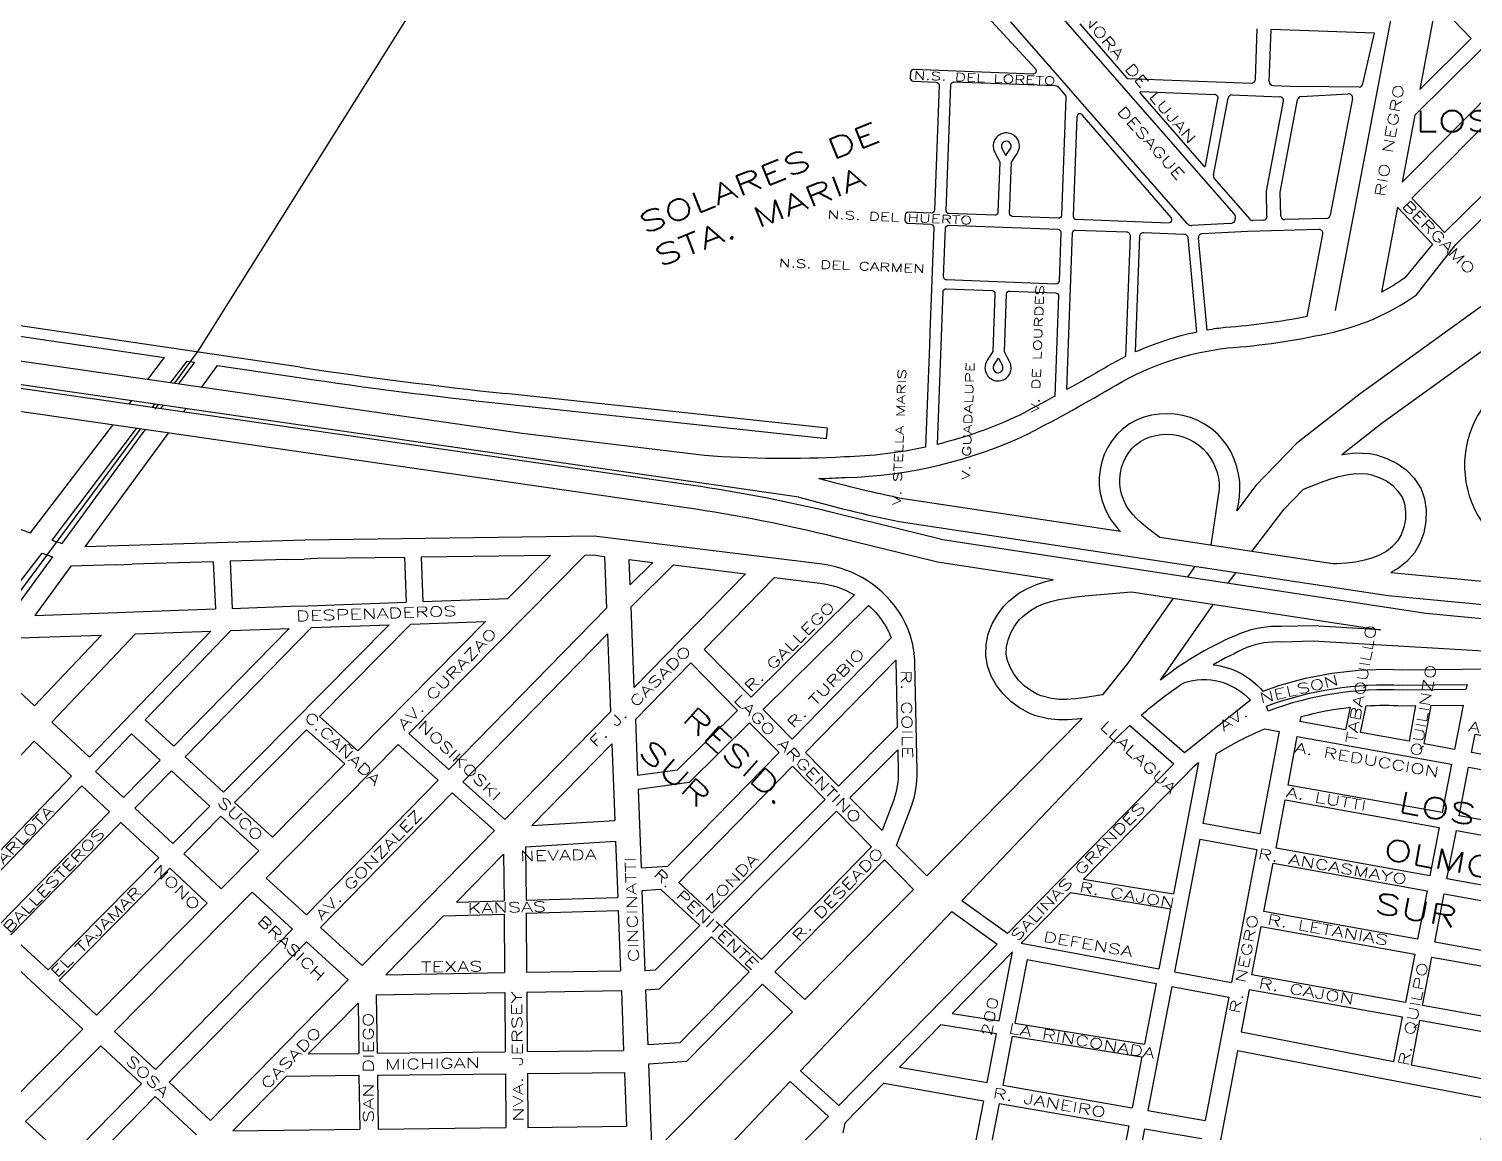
# Model space of a CAD drawing. Header units: millimetres. Extents: x 4374322 to 4409026, y 6503580 to 6534206.
# Drawn here: x 4382959 to 4384363, y 6518517 to 6519590 of the extents above; entities that cross this region are included whole.
import ezdxf

# ---------------------------------------------------------------- set-up
doc = ezdxf.new("R2010")
doc.units = ezdxf.units.MM
for name, color, linetype in [('FERROCARRIL', 252, 'VÍAS'), ('LINEA CALLE', 252, 'Continuous'), ('NOMBRE BARRIO', 8, 'Continuous'), ('NOMBRE CALLE', 252, 'Continuous')]:
    doc.layers.add(name, color=color, linetype=linetype)
doc.styles.add('ROMANS', font='romans')
doc.linetypes.add('VÍAS', pattern='A,3.81,[130,ltypeshp.shx,S=6.35,R=0,X=0,Y=0],3.81', length=7.62)

msp = doc.modelspace()

# ---------------------------------------------------------------- linework, layer by layer
at = {"layer": 'FERROCARRIL', "ltscale": 0.3, "transparency": 33554687}
for points in [[(4383100.1, 6519244.9), (4383123.4, 6519276.4), (4383376.1, 6519679.4), (4383455.9, 6519781.5), (4383638, 6520016), (4383834.2, 6520262.3), (4384198.9, 6520748.9)], [(4383081.4, 6519219.8), (4383084.8, 6519224.4)]]:
    msp.add_lwpolyline(points, dxfattribs=at)
msp.add_lwpolyline([(4381883.6, 6518571.1), (4382430.9, 6518591.8, 0.152053), (4382681.2, 6518689.3), (4382681.2, 6518689.3), (4382723, 6518736.6), (4383067.3, 6519200.5)], format="xyb", dxfattribs=at)
at = {"layer": 'LINEA CALLE', "transparency": 33554687}
for p, q in [((4384362.4, 6520017.6), (4384228.7, 6519315.9)), ((4384326.8, 6519615.5), (4384310.8, 6519530.6)), ((4384326.8, 6519615.5), (4384360.9, 6519580.2)), ((4384084.8, 6519400.4), (4383913.3, 6519596.6)), ((4384130.5, 6519409.7), (4383964.3, 6519599.8)), ((4383980.3, 6519594.4), (4384026.2, 6519541.7)), ((4384151.1, 6519540.6), (4384152.9, 6519589.6)), ((4384164.5, 6519538.4), (4384166.4, 6519589.1)), ((4384266.8, 6519585.4), (4384166.4, 6519589.1)), ((4384255.4, 6519536.1), (4384266.8, 6519585.4)), ((4384360.9, 6519580.2), (4384310.8, 6519530.6)), ((4384370.9, 6519569.8), (4384306.1, 6519505.7)), ((4384026.9, 6519541.4), (4384147.2, 6519537)), ((4384396.1, 6519543.7), (4384293.9, 6519440.6)), ((4384039, 6519527.1), (4384100.8, 6519456.1)), ((4384039.7, 6519528.7), (4384111.1, 6519526)), ((4384110.3, 6519447.4), (4384124.5, 6519522.3)), ((4384128.3, 6519525.4), (4384174.7, 6519523.7)), ((4384168.2, 6519534.5), (4384192.9, 6519533.6)), ((4384251.9, 6519533), (4384192.9, 6519533.6)), ((4384195.6, 6519523.9), (4384241.4, 6519526.6)), ((4384245.4, 6519522.1), (4384223.9, 6519408.4)), ((4384408.4, 6519531), (4384303.3, 6519425.1)), ((4384102.4, 6519456.6), (4384114.7, 6519521.5)), ((4384161.8, 6519431.8), (4384178.3, 6519519.2)), ((4384175.1, 6519431), (4384192.1, 6519520.8)), ((4384306.1, 6519505.7), (4384293.9, 6519440.6)), ((4384441.4, 6519496.8), (4384334.9, 6519391.6)), ((4383904.7, 6519473.5), (4383908.5, 6519466.4)), ((4383908.5, 6519466.4), (4383912.9, 6519473.2)), ((4384111.1, 6519444.2), (4384145.7, 6519404.6)), ((4384162.3, 6519407.4), (4384161.7, 6519431.4)), ((4384175.7, 6519407.9), (4384175.1, 6519431)), ((4384303.3, 6519425.1), (4384334.9, 6519391.6)), ((4384289.3, 6519416.3), (4384273.7, 6519333.6)), ((4384289.3, 6519416.3), (4384323.4, 6519380.2)), ((4384126.5, 6519400.4), (4384089.4, 6519398.4)), ((4384158.7, 6519403.6), (4384148.6, 6519403.3)), ((4384220.3, 6519405.3), (4384179.6, 6519404.2)), ((4384104.2, 6519296.8), (4384095.8, 6519386.3)), ((4384143.8, 6519392.8), (4384099.3, 6519390.4)), ((4384212.8, 6519394.6), (4384143.8, 6519392.8)), ((4384201.4, 6519309.9), (4384216.6, 6519390.2)), ((4384323.4, 6519380.2), (4384296.2, 6519347.5)), ((4382974.4, 6519297.4), (4382609.5, 6519351.5)), ((4383222.5, 6519260.6), (4382974.4, 6519297.4)), ((4383834.6, 6519294), (4383834.2, 6519282.3)), ((4383896.9, 6519262.7), (4383901.2, 6519269.5)), ((4383901.2, 6519269.5), (4383905.1, 6519262.4)), ((4383126.4, 6519241.1), (4383141.9, 6519262.4)), ((4383141.9, 6519262.4), (4383221, 6519250.6)), ((4383058.3, 6519228.3), (4383055.8, 6519224.9)), ((4383735.1, 6519201.5), (4383422.2, 6519235.1)), ((4383080.9, 6519225), (4383078.4, 6519221.7)), ((4383089.2, 6519223.8), (4383086.7, 6519220.5)), ((4383111.4, 6519220.6), (4383109, 6519217.2)), ((4383421.1, 6519225.1), (4383734, 6519191.5)), ((4383734, 6519191.5), (4383735.1, 6519201.5)), ((4383094, 6519196.7), (4383013.2, 6519086)), ((4383209.9, 6519073.7), (4383226.2, 6519074.2)), ((4383323.7, 6519075.7), (4383325.5, 6519032.2)), ((4383340.1, 6519076), (4383341.8, 6519032.8)), ((4383465.8, 6519077.7), (4383424.4, 6519035.7)), ((4382999.5, 6519067.2), (4382964.6, 6519019.4)), ((4383042.7, 6519068.6), (4383059, 6519069.1)), ((4383137.8, 6519071.5), (4383140.1, 6519025.7)), ((4383154.2, 6519072), (4383156.4, 6519026.2)), ((4383229.7, 6519028.8), (4383325.5, 6519032.2)), ((4383341.8, 6519032.8), (4383424.4, 6519035.7)), ((4382964.6, 6519019.4), (4383044.5, 6519022.3)), ((4383044.5, 6519022.3), (4383060.8, 6519022.8)), ((4383060.8, 6519022.8), (4383140.1, 6519025.7)), ((4383156.4, 6519026.2), (4383213.3, 6519028.3)), ((4383213.3, 6519028.3), (4383229.7, 6519028.8)), ((4383135.4, 6519004.1), (4383017.6, 6518881.5)), ((4383062.4, 6519001.5), (4383135.4, 6519004.1)), ((4383155, 6519004.8), (4383071.6, 6518917.9)), ((4383211.6, 6519006.8), (4383099.5, 6518892.2)), ((4383233.5, 6519007.6), (4383110.6, 6518882)), ((4383308.9, 6519010.3), (4383148, 6518847.5)), ((4383155, 6519004.8), (4383211.6, 6519006.8)), ((4383233.5, 6519007.6), (4383308.9, 6519010.3)), ((4383330.1, 6519011), (4383241.2, 6518921.1)), ((4383402.5, 6519013.6), (4383278.4, 6518887.9)), ((4383330.1, 6519011), (4383402.5, 6519013.6)), ((4382948.5, 6518997.5), (4383029.4, 6519000.3)), ((4383029.4, 6519000.3), (4382964.2, 6518931.4)), ((4383062.4, 6519001.5), (4382981.1, 6518915.6)), ((4383380.5, 6518857.6), (4383521.2, 6519001.5)), ((4383521.2, 6519001.5), (4383524.2, 6518925.7)), ((4382926.2, 6518966.9), (4382964.2, 6518931.4)), ((4383241.2, 6518921.1), (4383278.4, 6518887.9)), ((4383421.5, 6518820.9), (4383524.2, 6518925.7)), ((4382981.1, 6518915.6), (4383017.6, 6518881.5)), ((4383058.5, 6518904.2), (4383023.5, 6518867.8)), ((4383058.5, 6518904.2), (4383086.2, 6518878.7)), ((4383071.6, 6518917.9), (4383099.5, 6518892.2)), ((4383228.6, 6518908.3), (4383158.7, 6518837.6)), ((4383228.6, 6518908.3), (4383265.7, 6518875.1)), ((4383328.1, 6518904.5), (4383367, 6518869.7)), ((4382963.7, 6518897.1), (4383000, 6518863.1)), ((4383317.7, 6518894), (4383189.4, 6518764.1)), ((4383317.7, 6518894), (4383356.7, 6518859.1)), ((4383447.7, 6518815.2), (4383525.4, 6518894.6)), ((4383525.4, 6518894.6), (4383528.2, 6518820.1)), ((4383086.2, 6518878.7), (4383050.7, 6518842.4)), ((4383110.6, 6518882), (4383148, 6518847.5)), ((4384095.8, 6518876.3), (4384071.3, 6518748.7)), ((4383023.5, 6518867.8), (4383050.7, 6518842.4)), ((4383097.3, 6518868.4), (4383061.7, 6518832)), ((4383097.3, 6518868.4), (4383134.7, 6518834)), ((4383265.7, 6518875.1), (4383195.4, 6518803.9)), ((4384092.9, 6518874), (4383984.1, 6518762.9)), ((4383010, 6518853.8), (4383037.1, 6518828.5)), ((4383228.7, 6518728.3), (4383356.7, 6518859.1)), ((4383380.5, 6518857.6), (4383421.5, 6518820.9)), ((4383134.7, 6518834), (4383098.6, 6518797.5)), ((4383158.7, 6518837.6), (4383195.4, 6518803.9)), ((4383242.1, 6518716), (4383370.2, 6518847)), ((4383370.2, 6518847), (4383411.2, 6518810.3)), ((4383061.7, 6518832), (4383098.6, 6518797.5)), ((4383145.4, 6518824.2), (4383109.2, 6518787.6)), ((4383145.4, 6518824.2), (4383182.1, 6518790.4)), ((4383447.7, 6518815.2), (4383528.2, 6518820.1)), ((4383048.1, 6518818.1), (4382940.9, 6518708.6)), ((4383048.1, 6518818.1), (4383085, 6518783.7)), ((4383282.7, 6518679), (4383411.2, 6518810.3)), ((4383441.5, 6518794.4), (4383529, 6518799.8)), ((4383441.5, 6518794.4), (4383442, 6518742.6)), ((4383529, 6518799.8), (4383531.1, 6518745.3)), ((4384097.2, 6518801.9), (4384072.5, 6518672.8)), ((4384097.2, 6518801.9), (4384152.3, 6518791.7)), ((4383085, 6518783.7), (4382977.3, 6518674.8)), ((4383109.2, 6518787.6), (4383145.6, 6518753.5)), ((4383182.1, 6518790.4), (4383145.6, 6518753.5)), ((4383374.5, 6518740.5), (4383420.2, 6518787.2)), ((4383420.2, 6518787.2), (4383420.6, 6518741.9)), ((4384152.3, 6518791.7), (4384127.8, 6518662.5)), ((4383095.6, 6518773.7), (4382988, 6518664.9)), ((4383095.6, 6518773.7), (4383132, 6518739.7)), ((4383189.4, 6518764.1), (4383228.7, 6518728.3)), ((4383175.7, 6518750.2), (4383041.9, 6518614.8)), ((4383175.7, 6518750.2), (4383215.1, 6518714.3)), ((4383971.3, 6518749.9), (4383923.2, 6518700.8)), ((4383971.3, 6518749.9), (4384068.5, 6518734.1)), ((4383984.1, 6518762.9), (4384071.3, 6518748.7)), ((4383132, 6518739.7), (4383024.5, 6518630.9)), ((4383374.5, 6518740.5), (4383420.6, 6518741.9)), ((4383442, 6518742.6), (4383531.1, 6518745.3)), ((4383305.7, 6518670.1), (4383361.6, 6518727.3)), ((4383361.6, 6518727.3), (4383420.7, 6518729.1)), ((4383420.7, 6518729.1), (4383421.1, 6518672.1)), ((4383442.1, 6518729.8), (4383531.6, 6518732.6)), ((4383442.1, 6518729.8), (4383442.5, 6518672.5)), ((4383531.6, 6518732.6), (4383533.9, 6518674)), ((4384068.5, 6518734.1), (4384057.3, 6518675.7)), ((4382977.3, 6518674.8), (4382940.9, 6518708.6)), ((4383081.7, 6518577.8), (4383215.1, 6518714.3)), ((4383242.1, 6518716), (4383282.7, 6518679)), ((4383095, 6518565.5), (4383228.5, 6518702.1)), ((4383228.5, 6518702.1), (4383269.1, 6518665.1)), ((4383923.2, 6518700.8), (4384057.3, 6518675.7)), ((4383929.3, 6518684.9), (4383917.2, 6518622.9)), ((4383929.3, 6518684.9), (4384054.5, 6518661.5)), ((4383305.7, 6518670.1), (4383421.1, 6518672.1)), ((4383442.5, 6518672.5), (4383533.9, 6518674)), ((4384072.5, 6518672.8), (4384127.8, 6518662.5)), ((4383024.5, 6518630.9), (4382988, 6518664.9)), ((4383135.1, 6518528.2), (4383269.1, 6518665.1)), ((4383296.4, 6518650.5), (4383421.3, 6518652.7)), ((4383421.3, 6518652.7), (4383421.7, 6518595.1)), ((4383442.7, 6518653), (4383534.7, 6518654.6)), ((4383442.7, 6518653), (4383443.1, 6518595.3)), ((4383534.7, 6518654.6), (4383536.9, 6518596.3)), ((4384054.5, 6518661.5), (4384043.2, 6518602.7)), ((4384069.7, 6518658.6), (4384046.6, 6518538.1)), ((4384069.7, 6518658.6), (4384125.1, 6518648.2)), ((4383230.3, 6518593.1), (4383278.7, 6518642.5)), ((4383278.7, 6518642.5), (4383279.4, 6518593.6)), ((4383296.4, 6518650.5), (4383297.2, 6518593.8)), ((4384125.1, 6518648.2), (4384102.3, 6518528.4)), ((4383011.1, 6518617.3), (4382937.9, 6518543.3)), ((4383081.7, 6518577.8), (4383041.9, 6518614.8)), ((4383914.7, 6518610.3), (4383905.4, 6518562.6)), ((4383914.7, 6518610.3), (4384040.8, 6518590.2)), ((4383917.2, 6518622.9), (4384043.2, 6518602.7)), ((4383028.5, 6518601.1), (4382955.5, 6518527.3)), ((4383068.3, 6518564.1), (4383028.5, 6518601.1)), ((4383443.1, 6518595.3), (4383536.9, 6518596.3)), ((4383230.3, 6518593.1), (4383279.4, 6518593.6)), ((4383297.2, 6518593.8), (4383421.7, 6518595.1)), ((4384040.8, 6518590.2), (4384031.3, 6518540.7)), ((4383157.1, 6518518.3), (4383209.2, 6518571.5)), ((4383209.2, 6518571.5), (4383279.6, 6518572.3)), ((4383279.6, 6518572.3), (4383280.4, 6518519.8)), ((4383297.5, 6518572.4), (4383421.9, 6518573.7)), ((4383297.5, 6518572.4), (4383298.2, 6518520)), ((4383421.9, 6518573.7), (4383422.3, 6518521.4)), ((4383443.3, 6518574), (4383537.7, 6518574.9)), ((4383443.3, 6518574), (4383443.7, 6518521.7)), ((4383537.7, 6518574.9), (4383539.8, 6518522.8)), ((4382996.2, 6518490.4), (4383068.3, 6518564.1)), ((4383135.1, 6518528.2), (4383095, 6518565.5)), ((4383698.7, 6518566.2), (4383564.1, 6518424.6)), ((4383698.7, 6518566.2), (4383736.1, 6518532.4)), ((4383789.7, 6518564.5), (4383751.8, 6518525.7)), ((4383789.7, 6518564.5), (4383886.8, 6518547.6)), ((4383905.4, 6518562.6), (4384031.3, 6518540.7)), ((4383009.6, 6518478.2), (4383081.6, 6518551.8)), ((4383121.7, 6518514.5), (4383081.6, 6518551.8)), ((4383886.8, 6518547.6), (4383876.5, 6518494.4)), ((4383902, 6518544.9), (4383891.6, 6518491.8)), ((4383902, 6518544.9), (4384028, 6518523.1)), ((4382955.5, 6518527.3), (4382996.2, 6518490.4)), ((4383736.1, 6518532.4), (4383566.2, 6518359)), ((4383751.8, 6518525.7), (4383750, 6518516.4)), ((4384046.6, 6518538.1), (4384102.3, 6518528.4)), ((4383157.1, 6518518.3), (4383280.4, 6518519.8)), ((4383298.2, 6518520), (4383422.3, 6518521.4)), ((4383443.7, 6518521.7), (4383539.8, 6518522.8)), ((4384028, 6518523.1), (4384017.7, 6518469.9)), ((4384043.2, 6518520.4), (4384019.1, 6518394.7)), ((4384043.2, 6518520.4), (4384098.9, 6518510.7))]:
    msp.add_line(p, q, dxfattribs=at)
for points in [[(4383883, 6519609.8), (4383937.2, 6519550.7, -0.666011), (4383934.9, 6519545.7), (4383818.8, 6519550, 0.414122), (4383815.7, 6519547.1), (4383815.5, 6519541.8, 0.414305), (4383818.4, 6519538.7), (4383840.6, 6519537.8, -0.414214), (4383843.5, 6519534.7), (4383839, 6519413.5, -0.414214), (4383835.9, 6519410.6), (4383813.6, 6519411.4, 0.414122), (4383810.5, 6519408.6), (4383810.4, 6519403.8, 0.414305), (4383813.2, 6519400.6), (4383835.5, 6519399.8, -0.414214), (4383838.4, 6519396.7), (4383834.6, 6519294)], [(4383830.5, 6519183, -0.04697), (4383751.5, 6519173.5, -0.033483), (4383615.4, 6519174.9), (4383438.2, 6519196.1), (4382956.7, 6519265.7), (4382903.5, 6519273.4), (4382531.3, 6519327.1), (4382427.7, 6519344.3, -0.081213), (4382370.2, 6519365.2, -0.07742), (4382328.3, 6519398.1, -0.017085), (4382304.1, 6519425.8, -0.000713), (4382276.1, 6519460.3, 0.000597), (4382217.9, 6519532.1, -0.011118), (4382209.4, 6519543.1, -0.102826), (4382200.3, 6519562.9, -0.341401), (4382208.5, 6519579.4, -0.352104), (4382241.6, 6519571.7), (4382358.3, 6519422.4, 0.192283), (4382459.2, 6519363.6), (4382969.5, 6519288), (4383090.1, 6519270), (4383073.9, 6519248.7)], [(4383919.7, 6519468.9, 0.303421), (4383919.3, 6519483.1, 0.234436), (4383909.4, 6519488.5, 0.155998), (4383901.9, 6519486.4, 0.07567), (4383899, 6519483.8, 0.303421), (4383897.6, 6519469.7), (4383899.5, 6519466.1), (4383902.3, 6519461.1, -0.132945), (4383902.6, 6519459.6), (4383900.8, 6519411.3, -0.414214), (4383897.7, 6519408.4), (4383853.2, 6519410, -0.414214), (4383850.4, 6519413.1), (4383854.9, 6519535.3, -0.414214), (4383858, 6519538.1), (4383956.7, 6519534.5, -0.207208), (4383958.9, 6519533.5), (4383966.1, 6519525.2, -0.190643), (4383966.8, 6519523.1), (4383962.6, 6519408.4, -0.414214), (4383959.5, 6519405.5), (4383915, 6519407.2, -0.414214), (4383912.1, 6519410.3), (4383914, 6519460), (4383917.5, 6519465.5), (4383919.7, 6519468.9)], [(4384386.9, 6519331.3), (4384253, 6519234.8), (4384191.4, 6519186.8), (4384151.5, 6519145.6), (4384133, 6519121.2), (4384134.5, 6519127.6), (4384135.6, 6519134.7), (4384136, 6519142), (4384135.8, 6519149.7), (4384134.8, 6519156.8), (4384133, 6519164), (4384130.5, 6519171.2), (4384127.4, 6519178), (4384123.5, 6519184.5), (4384118.9, 6519190.6), (4384114.5, 6519195.5), (4384108, 6519201.1), (4384101.7, 6519205.4), (4384095, 6519208.9), (4384087.9, 6519211.8), (4384080.6, 6519213.8), (4384073, 6519215.1), (4384065.4, 6519215.5), (4384057.7, 6519215.1), (4384050.1, 6519214), (4384042.7, 6519212), (4384035.5, 6519209.2), (4384028.6, 6519205.5), (4384021.6, 6519200.3), (4384016.6, 6519195.5), (4384011.7, 6519189.6), (4384007.6, 6519183), (4384004.2, 6519176), (4384001.7, 6519168.7), (4384000, 6519161.1), (4383999.2, 6519153.1), (4383999.3, 6519145.7), (4384000.3, 6519138.1), (4384002.1, 6519130.7), (4384004.6, 6519123.6), (4384007.8, 6519116.9), (4384010.5, 6519112.4), (4384016.3, 6519104.8), (4384019.9, 6519100.9), (4383808.6, 6519132.8, -0.018174), (4383726.7, 6519152.4, 0.006173), (4383752.3, 6519153.5, 0.104021), (4383930.3, 6519196, 0.012986), (4384015.7, 6519243.3, -0.105094), (4384123.9, 6519279.4, 0.036051), (4384221.2, 6519293.6, 0.104084), (4384307.8, 6519331.2), (4384345.8, 6519380.1), (4384452.4, 6519485.4)], [(4384516.3, 6519419.2), (4384536.5, 6519398.3), (4384384, 6519235.5, 0.618277), (4384437.3, 6519068.5), (4384472.2, 6519063.1, 0.018929), (4384585, 6519049.9), (4385515.5, 6518976.7, 0.178082), (4385678.1, 6519019.8), (4385807.4, 6519110.6), (4385867.5, 6519159, 0.148222), (4385883.8, 6519194.5), (4385889.3, 6519234.4), (4385905.4, 6519234.1)], [(4384085.3, 6519386.8), (4384093.9, 6519294.8, 0.053157), (4384034.6, 6519275.5), (4384038.7, 6519388, -0.414214), (4384042.6, 6519391.7), (4384081.6, 6519390.2, -0.376378), (4384085.3, 6519386.8)], [(4383844.8, 6519093.6), (4383747.4, 6519117.6, 0.024653), (4383602.3, 6519146), (4382952.8, 6519239.8), (4382886.5, 6519249.4), (4382142.3, 6519356.9)], [(4384296.2, 6519347.5, -0.031719), (4384273.7, 6519333.6, -0.031719)], [(4384201.4, 6519309.9, -0.030221), (4384122.1, 6519299.3, 0.015348), (4384104.2, 6519296.8)], [(4383982.8, 6518919.1), (4383977.7, 6518918.5), (4383968.5, 6518917.8), (4383959.2, 6518917.8), (4383949.5, 6518918.8), (4383936.4, 6518922.2), (4383930.5, 6518924.6), (4383921.7, 6518929.6), (4383913.4, 6518935.8), (4383905.9, 6518943.1), (4383899.5, 6518951.4), (4383894.3, 6518960.5), (4383890.7, 6518970.3), (4383888.9, 6518980.3), (4383889.2, 6518991.2), (4383891.4, 6519001.4), (4383895.1, 6519011.1), (4383900.2, 6519020), (4383906.3, 6519028), (4383911.8, 6519033.7), (4383921.1, 6519041), (4383929.4, 6519045.7), (4383938.1, 6519049.4), (4383946.9, 6519052.3), (4383954.5, 6519054.1), (4383841.9, 6519071.3, -0.00981), (4383839.4, 6519071.7), (4383743, 6519095.5, 0.024653), (4383597.9, 6519123.9), (4382877.7, 6519227.9)], [(4383707.3, 6519134.5, 0.021231), (4383804.8, 6519110.7), (4384280, 6519038.8), (4385661.4, 6518907.9), (4385838.5, 6518887.5)], [(4383982.8, 6518919.1), (4383831.5, 6518766.1), (4383802.3, 6518795.8), (4383816.7, 6518833.9, 0.090574), (4383822.2, 6518868), (4383820, 6518973.1, 0.134113), (4383806.6, 6519019.5, 0.22881), (4383729.9, 6519069.1), (4383508.1, 6519096.6)], [(4382981.6, 6519076.5), (4382729.9, 6518731.7), (4382609.1, 6518613.1), (4382584.3, 6518639.7, 0.054746), (4382669.3, 6518689.9), (4382971.5, 6519080)], [(4384071, 6519036.3), (4384026.7, 6518972.7), (4384002.4, 6518942.1), (4383984.1, 6518939.4), (4383975.8, 6518938.4), (4383967.8, 6518937.8), (4383960.2, 6518937.8), (4383953, 6518938.5), (4383942.8, 6518941.2), (4383939.3, 6518942.6), (4383932.6, 6518946.4), (4383926.4, 6518951), (4383920.9, 6518956.5), (4383916.1, 6518962.5), (4383912.5, 6518969), (4383910, 6518975.5), (4383908.9, 6518981.8), (4383909.1, 6518988.8), (4383910.6, 6518995.6), (4383913.3, 6519002.5), (4383916.9, 6519009), (4383921.5, 6519015), (4383925.2, 6519018.8), (4383932.3, 6519024.3), (4383938.4, 6519027.8), (4383945.1, 6519030.7), (4383952.3, 6519033), (4383960, 6519034.8), (4383968.2, 6519036.3), (4383976.7, 6519037.4), (4383985.4, 6519038.3), (4384030.6, 6519042.4), (4384272.6, 6519005.5), (4384207.6, 6519009.3), (4384176.6, 6519008.5, 0.108599), (4384137.2, 6519002, 0.07436), (4384058.8, 6518956.4), (4384110.2, 6519030.3)], [(4384626.7, 6518969.6), (4384207.3, 6518994.3), (4384176.4, 6518993.5, 0.110479), (4384142.7, 6518988.1, 0.021683), (4384110, 6518971.5, -0.184856), (4384158.4, 6518945.9, -0.101026), (4384294.5, 6518966.6), (4384381.1, 6518967.6, -0.033984)], [(4384194.5, 6518916.1), (4384195.4, 6518921, -0.039326), (4384243.1, 6518930.1), (4384238.6, 6518908.2), (4384193.9, 6518916.2)], [(4384028.9, 6518912.5), (4384071.7, 6518875.1), (4383910.1, 6518710.1), (4383865.7, 6518741.9), (4384006.5, 6518889.9), (4384007.3, 6518890.9, -0.018026), (4384028.9, 6518912.5, -0.018026)]]:
    msp.add_lwpolyline(points, format="xyb", dxfattribs=at)
for points in [[(4384084.8, 6519400.4), (4383913.3, 6519596.6)], [(4384516.3, 6519419.2), (4384410.1, 6519304.1), (4384274.4, 6519206.3), (4384235, 6519175.6), (4384238.1, 6519176.3), (4384248.2, 6519177.4), (4384262.4, 6519176.8), (4384268.9, 6519175.5), (4384279, 6519172.1), (4384288.8, 6519167.2), (4384297.7, 6519160.8), (4384305.5, 6519152.8), (4384312.1, 6519142.4), (4384315.5, 6519132.8), (4384317.2, 6519121.7), (4384316.9, 6519110.6), (4384314.8, 6519099.7), (4384310.9, 6519089.3), (4384305.8, 6519080.4), (4384298.4, 6519071.9), (4384290.3, 6519065.4), (4384282.8, 6519061.1), (4385513.2, 6518944.5)], [(4383707.3, 6519134.5), (4382944.7, 6519244.7), (4382894.7, 6519251.9), (4382142.8, 6519360.5)], [(4383834.2, 6519282.3), (4383830.5, 6519183)], [(4383096.4, 6519245.5), (4383112.4, 6519266.7), (4383119.7, 6519265.6), (4383104.2, 6519244.4)], [(4382692.8, 6519192.1), (4382960.4, 6519099.7), (4383040.2, 6519204.4)], [(4383062.9, 6519201.2), (4382981, 6519092.6), (4382990.9, 6519089.2), (4383071.7, 6519199.9)], [(4384147.7, 6519081.5), (4384178.6, 6519122.4), (4384197.8, 6519142.2), (4384217, 6519149.5), (4384225.3, 6519152.4), (4384233.5, 6519154.8), (4384241.3, 6519156.5), (4384248.8, 6519157.4), (4384260, 6519156.9), (4384263.8, 6519156.1), (4384271.3, 6519153.6), (4384278.4, 6519150.1), (4384284.6, 6519145.6), (4384289.7, 6519140.3), (4384294, 6519133.6), (4384296, 6519127.9), (4384297.1, 6519120.5), (4384296.9, 6519112.8), (4384295.5, 6519105.1), (4384292.8, 6519097.9), (4384289.4, 6519092.1), (4384284.5, 6519086.4), (4384279, 6519082), (4384272.5, 6519078.3), (4384265.2, 6519075.3), (4384257.1, 6519073), (4384248.5, 6519071.3), (4384239.5, 6519070.3), (4384230.3, 6519069.7), (4384226.5, 6519069.6), (4384058.2, 6519095.1), (4384049.1, 6519102), (4384044.2, 6519105.8), (4384039.6, 6519109.7), (4384035.4, 6519113.7), (4384031.6, 6519117.7), (4384027.1, 6519123.6), (4384025.5, 6519126.4), (4384023.1, 6519131.3), (4384021.2, 6519136.4), (4384020, 6519141.7), (4384019.3, 6519147.1), (4384019.2, 6519152.2), (4384019.8, 6519157.9), (4384021, 6519163.2), (4384022.8, 6519168.4), (4384025.1, 6519173.3), (4384028, 6519177.8), (4384031.3, 6519181.9), (4384034.4, 6519184.9), (4384039.3, 6519188.5), (4384043.9, 6519191), (4384048.9, 6519192.9), (4384054.3, 6519194.4), (4384059.7, 6519195.2), (4384065.3, 6519195.5), (4384070.7, 6519195.2), (4384076.2, 6519194.3), (4384081.5, 6519192.8), (4384086.5, 6519190.8), (4384091.3, 6519188.2), (4384095.8, 6519185.2), (4384100.5, 6519181.1), (4384103.5, 6519177.8), (4384106.8, 6519173.4), (4384109.7, 6519168.6), (4384112, 6519163.6), (4384113.8, 6519158.4), (4384115.1, 6519153), (4384115.8, 6519148), (4384116, 6519142.3), (4384107.6, 6519087.6)], [(4383227.1, 6519092.6), (4383013.2, 6519086)], [(4383508.1, 6519096.6), (4383227.1, 6519092.6)], [(4383844.8, 6519093.6), (4384316.6, 6519021.6), (4385659.9, 6518894.3), (4385835.9, 6518874)], [(4382971.5, 6519080), (4382981.6, 6519076.5)], [(4383209.9, 6519073.7), (4383154.2, 6519072)], [(4383323.7, 6519075.7), (4383238.7, 6519074.6), (4383226.2, 6519074.2)], [(4383328.1, 6518904.5), (4383499.6, 6519078.1), (4383507.1, 6519078.2), (4383518.3, 6519076.8), (4383520.3, 6519026.5), (4383367, 6518869.7)], [(4383465.8, 6519077.7), (4383340.1, 6519076)], [(4383543.3, 6519049.2), (4383542.3, 6519073.8), (4383565.3, 6519071), (4383543.3, 6519049.2)], [(4383042.7, 6519068.6), (4382999.5, 6519067.2)], [(4383137.8, 6519071.5), (4383059, 6519069.1)], [(4384085.3, 6519056.9), (4384092.4, 6519067.1)], [(4384124.5, 6519050.9), (4384124.7, 6519051.1), (4384132.3, 6519061.1)], [(4384352.9, 6518932.3), (4384344.5, 6518889.2), (4384315.1, 6518894.4), (4384321.9, 6518931.9), (4384352.9, 6518932.3)], [(4383000, 6518863.1), (4382893.7, 6518752.4), (4382858, 6518785.5), (4382963.7, 6518897.1)], [(4384191.7, 6518901.7), (4384341.7, 6518874.7), (4384332.6, 6518827.7), (4384182.8, 6518854.5), (4384191.7, 6518901.7)], [(4384361.2, 6518886.2), (4384364.6, 6518903.8), (4384484.6, 6518882.3), (4384481.2, 6518864.6), (4384361.2, 6518886.2)], [(4384092.2, 6518873.4), (4384095.8, 6518876.3)], [(4383732.9, 6518840.3), (4383622.7, 6518729.8), (4383590.4, 6518759.9), (4383700.9, 6518872.9)], [(4383732.9, 6518840.3), (4383700.9, 6518872.9)], [(4383037.1, 6518828.5), (4382929.8, 6518718.9), (4382903.8, 6518743.1), (4383010, 6518853.8)], [(4383011.1, 6518617.3), (4382808.4, 6518805.5), (4382745, 6518718.7), (4382744.9, 6518718.6), (4382937.9, 6518543.3)], [(4383818.6, 6518753), (4383790.4, 6518781.8), (4383683.8, 6518673), (4383712.9, 6518646), (4383818.6, 6518753)], [(4384334.5, 6518748.7), (4384455.1, 6518727.1), (4384446.1, 6518680), (4384325.4, 6518701.7), (4384334.5, 6518748.7)], [(4383915, 6518692.4), (4383856.4, 6518632.5), (4383902, 6518625.3), (4383915, 6518692.4)], [(4383845.4, 6518621.3), (4383805, 6518580.1), (4383890.3, 6518565.2), (4383899.5, 6518612.7), (4383845.4, 6518621.3)]]:
    msp.add_lwpolyline(points, dxfattribs=at)
for points in [[(4383982.8, 6519506, 0.681016), (4383977.5, 6519504.2), (4383973.9, 6519407.6, 0.414214), (4383976.8, 6519404.5), (4384066.8, 6519401.2, 0.655492), (4384069.1, 6519406.1)], [(4383850.9, 6519345.5, -0.414214), (4383848, 6519348.6), (4383849.7, 6519395.8, -0.414214), (4383852.8, 6519398.7), (4383959.1, 6519394.8, -0.414214), (4383962, 6519391.6), (4383960.2, 6519344.4, -0.414214), (4383957.1, 6519341.6)], [(4383973.3, 6519391.2, -0.414214), (4383976.4, 6519394.1), (4384025.6, 6519392.3, -0.414214), (4384029.3, 6519388.4), (4384024.9, 6519271, 0.018709), (4384005.5, 6519260.5, -0.005866), (4383967.7, 6519238.9)], [(4383900.4, 6519247.4, 0.234436), (4383910.8, 6519252.1, 0.303421), (4383912.1, 6519266.2), (4383910.2, 6519269.7), (4383907.1, 6519275.5), (4383909.2, 6519331.8, -0.414214), (4383912.3, 6519334.7), (4383956.8, 6519333.1, -0.414214), (4383959.7, 6519330), (4383956.1, 6519232.5, -0.00529), (4383921.4, 6519213.9, -0.04978), (4383841.9, 6519185.7), (4383847.4, 6519334.1, -0.414214), (4383850.5, 6519337), (4383895, 6519335.4, -0.414214), (4383897.9, 6519332.2), (4383895.8, 6519275.9), (4383892.3, 6519270.4), (4383890.1, 6519267, 0.303421), (4383890.5, 6519252.8, 0.07567), (4383893.1, 6519250, 0.155998)], [(4383660.7, 6518940), (4383615.1, 6518986.4), (4383683.6, 6519056.3), (4383727.6, 6519050.8, -0.103749), (4383761.3, 6519039.3)], [(4383775, 6519029.2, -0.072394), (4383791, 6519010, -0.047301), (4383797, 6518997.5), (4383700.8, 6518899.1), (4383672.5, 6518928)], [(4384146.3, 6518937), (4384082.2, 6518885.8), (4384040.1, 6518922.5, -0.030626), (4384081.4, 6518954, -0.295513)], [(4384161.7, 6518931.1, -0.102947), (4384294.2, 6518951.6), (4384356.8, 6518952.3), (4384355.8, 6518947.3), (4384294.1, 6518946.6, 0.103071), (4384163.5, 6518926.4)], [(4384306.6, 6518931.7), (4384300.4, 6518897.1), (4384253.4, 6518905.5), (4384258.7, 6518931.5, -0.028426), (4384293.8, 6518931.6)], [(4384100.2, 6518817.1), (4384113.2, 6518885, -0.042814), (4384160.2, 6518909), (4384174.2, 6518906.7), (4384155.3, 6518807)], [(4383756.9, 6518842.1), (4383803.4, 6518888.7), (4383803.8, 6518867.6, -0.090058), (4383799.4, 6518840.2), (4383788.2, 6518810.2)]]:
    msp.add_lwpolyline(points, format="xyb", close=True, dxfattribs=at)
for points in [[(4383544.1, 6519027.6), (4383585.4, 6519068.5), (4383655.4, 6519059.8), (4383547.2, 6518949.2)], [(4383713.7, 6518886), (4383801.6, 6518976), (4383802.9, 6518910.7), (4383745.8, 6518853.3)], [(4383550.5, 6518864), (4383589.1, 6518869.3), (4383647.6, 6518927.1), (4383602.3, 6518973.2), (4383548.4, 6518918.1)], [(4383580, 6518775.6), (4383688, 6518886), (4383659.4, 6518915.1), (4383600.6, 6518857), (4383551, 6518850.2), (4383553.9, 6518774)], [(4384358.4, 6518871.8), (4384478.5, 6518850.2), (4384469.5, 6518803.1), (4384349.2, 6518824.7)], [(4384320.7, 6518766.2), (4384171.1, 6518793), (4384180, 6518840.1), (4384329.8, 6518813.2)], [(4383743.9, 6518829.1), (4383634.3, 6518719), (4383670.9, 6518685), (4383778, 6518794.3)], [(4384346.5, 6518810.3), (4384466.8, 6518788.7), (4384457.8, 6518741.6), (4384337.3, 6518763.2)], [(4384159.4, 6518731.4), (4384168.3, 6518778.6), (4384317.9, 6518751.7), (4384308.8, 6518704.6)], [(4383554.8, 6518752), (4383572.8, 6518753.1), (4383610.8, 6518717.8), (4383567.6, 6518674.4), (4383557.8, 6518673.8)], [(4383708.7, 6518576.7), (4383855.8, 6518731.4), (4383900.1, 6518699.8), (4383746.2, 6518542.8)], [(4384306, 6518690.2), (4384296.9, 6518643.1), (4384147.7, 6518669.9), (4384156.6, 6518717), (4384306, 6518690.2)], [(4383560.6, 6518601.9), (4383558.5, 6518655.5), (4383571.8, 6518656.2), (4383622.4, 6518707), (4383659, 6518672.9), (4383591.4, 6518603.8)], [(4384322.6, 6518687.2), (4384443.4, 6518665.6), (4384434.4, 6518618.5), (4384313.5, 6518640.1), (4384322.6, 6518687.2)], [(4383561.3, 6518583.5), (4383598.4, 6518585.9), (4383672, 6518660.9), (4383701, 6518634), (4383564.7, 6518496.1)], [(4384294.1, 6518628.7), (4384144.9, 6518655.5), (4384137.1, 6518614.4), (4384285.8, 6518585.8), (4384294.1, 6518628.7)], [(4384310.7, 6518625.7), (4384302.4, 6518582.6), (4384423.2, 6518559.3), (4384431.7, 6518604), (4384310.7, 6518625.7)], [(4384146.5, 6518351.3), (4384161.2, 6518348.5), (4384138.9, 6518231.9), (4384205.1, 6518219.3), (4384217.3, 6518279.6), (4384187.7, 6518284.5), (4384207.3, 6518382.4), (4384320.2, 6518366.2), (4384314.8, 6518339.9), (4384338.6, 6518335.8), (4384377.9, 6518549.1), (4384133.7, 6518596.2), (4384067, 6518245.6), (4384124.2, 6518234.7)]]:
    msp.add_lwpolyline(points, close=True, dxfattribs=at)
for centre, radius, start, end in [((4384026.9, 6519542.4), 0.945, 221.0565, 267.8784), ((4384147.3, 6519540.7), 3.78, 267.8784, 357.8784), ((4384168.3, 6519538.3), 3.78, 177.8784, 267.8784), ((4384251.7, 6519536.8), 3.78, 273.4558, 349.3151), ((4384039.7, 6519527.7), 0.945, 87.8784, 221.0565), ((4384111, 6519522.2), 3.78, 349.2736, 87.8784), ((4384128.2, 6519521.6), 3.78, 87.8784, 169.2736), ((4384174.6, 6519519.9), 3.78, 349.2736, 87.8784), ((4384195.8, 6519520.1), 3.78, 93.4558, 169.2736), ((4384241.7, 6519522.8), 3.78, 349.3151, 93.4558), ((4383908.9, 6519475.7), 4.73, 327.5873, 208.1695), ((4384101.5, 6519456.7), 0.945, 221.0565, 349.2736), ((4384114, 6519446.7), 3.78, 169.2736, 221.0565), ((4384126.2, 6519406), 5.67, 272.9905, 41.0565), ((4384089.1, 6519404.1), 5.67, 221.0564, 272.9905), ((4384148.5, 6519407.1), 3.78, 221.0565, 271.5727), ((4384158.6, 6519407.3), 3.78, 271.5727, 1.4844), ((4384179.5, 6519408), 3.78, 181.4844, 271.5727), ((4384220.2, 6519409.1), 3.78, 271.5727, 349.3151), ((4384099.5, 6519386.7), 3.78, 92.9905, 185.3776), ((4384212.9, 6519390.9), 3.78, 349.3151, 91.5727), ((4383955.4, 6524204), 4997.4, 261.5667, 263.8752), ((4383900.9, 6519260.1), 4.73, 147.5873, 28.1695), ((4383955.4, 6524204), 5007.5, 261.5667, 263.8752)]:
    msp.add_arc(centre, radius, start, end, dxfattribs=at)

# ---------------------------------------------------------------- texts
at = {"layer": 'NOMBRE BARRIO', "transparency": 33554687, "style": 'ROMANS', "width": 1.5}
msp.add_text('LOS OLMOS', height=20, dxfattribs=at).set_placement((4384306.3, 6519490))
for s, rotation, p in [('SOLARES DE ', 21.5276, (4383556.9, 6519389.9)), ('STA. MARIA', 21.5276, (4383571.7, 6519357.8)), ('RESID.', 318.1358, (4383592.1, 6518917.9)), ('SUR', 318.1358, (4383549.8, 6518885.1)), ('LOS ', 349.5394, (4384288.8, 6518828.7)), ('OLMOS', 349.5394, (4384274.2, 6518783)), ('SUR', 349.5394, (4384265.5, 6518730.4))]:
    msp.add_text(s, height=20, rotation=rotation, dxfattribs=at).set_placement(p)
at = {"layer": 'NOMBRE CALLE', "transparency": 33554687, "style": 'ROMANS', "width": 1.5}
for s, height, rotation, p in [('NUESTRA SEÑORA DE LUJAN', 10, 310.5651, (4383901.5, 6519693.4)), ('N.S. DEL LORETO', 8, 357.6746, (4383818.8, 6519540.6)), ('RIO NEGRO', 10, 80.1134, (4384276.8, 6519425.8)), ('DESAGUE', 10, 311.4574, (4384015.9, 6519509.1)), ('N.S. DEL HUERTO', 8, 357.6746, (4383735.1, 6519405.2)), ('BERGAMO', 10, 314.3048, (4384292.9, 6519417.1)), ('N.S. DEL CARMEN', 8, 357.6746, (4383687.7, 6519358.2)), ('V. DE LOURDES', 8, 87.6746, (4383940.6, 6519216.2)), ('V. STELLA MARIS', 8, 87.6746, (4383806.2, 6519126.3)), ('V. GUADALUPE', 8, 87.6746, (4383873.2, 6519150.9)), ('R. GALLEGO', 10, 44.8994, (4383660.3, 6518944.2)), ('DESPENADEROS', 10, 1.8735, (4383218.5, 6519013.7)), ('AV. CURAZAO', 10, 46, (4383323.3, 6518907)), ('TABAQUILLO', 10, 80, (4384248.7, 6518894.6)), ('F. J. CASADO', 10, 44.8994, (4383509.5, 6518890.4)), ('R. TURBIO', 10, 46, (4383701.9, 6518908.8)), ('R. COILE', 10, 271.1712, (4383806.3, 6518966.3)), ('NELSON', 10, 13.5698, (4384156.4, 6518933.7)), ('QUILINZO', 10, 80, (4384311.5, 6518881.4)), ('LAGO ARGENTINO', 10, 314.4888, (4383643.2, 6518936.9)), ('C.CAÑADA', 10, 316.1466, (4383225.6, 6518919.5)), ('AV.', 10, 33.1351, (4384120.1, 6518906.3)), ('NOSIKOSKI', 10, 316.1466, (4383335.9, 6518911.4)), ('LLALAGUA', 10, 316.4278, (4383999.4, 6518910.7)), ('A. CUESTA', 10, 350, (4384357.5, 6518907)), ('A. REDUCCION', 10, 350, (4384188.8, 6518886.5)), ('A. LUTTI', 10, 350, (4384180.2, 6518843)), ('SUCO', 10, 316.1466, (4383141, 6518836.8)), ('SALINAS GRANDES', 10, 46, (4383919.4, 6518701.7)), ('LA CARLOTA', 10, 46, (4382901.6, 6518743.4)), ('AV. GONZALEZ', 10, 46, (4383243.3, 6518722.2)), ('BALLESTEROS', 10, 46, (4382939.6, 6518709.6)), ('NEVADA', 10, 1.273, (4383436.3, 6518780.4)), ('R. ANCASMAYO', 10, 350, (4384153, 6518783.1)), ('CINCINATTI', 10, 91.9184, (4383551.7, 6518682.3)), ('ZONDA', 10, 46, (4383622.9, 6518734.2)), ('R. DESEADO', 10, 46, (4383706.9, 6518701.4)), ('NONO', 10, 316.1466, (4383078.5, 6518771)), ('R. PENITENTE', 10, 316.1466, (4383565.2, 6518767.1)), ('EL TAJAMAR', 10, 45, (4382986, 6518666.5)), ('R. CAJON', 10, 350, (4383979.2, 6518750.8)), ('KANSAS', 10, 1.273, (4383385.2, 6518729.7)), ('BRASICH', 10, 316.1466, (4383180, 6518721.5)), ('R. NEGRO', 10, 79, (4384135.5, 6518631.6)), ('R. LETANIAS', 10, 350, (4384162, 6518719.1)), ('DEFENSA', 10, 350, (4383944.2, 6518702.5)), ('TEXAS', 10, 0.8475, (4383339.9, 6518672.5)), ('R. QUILPO', 10, 79, (4384299.6, 6518580.7)), ('R. CAJON', 10, 350, (4384153.6, 6518657.2)), ('NVA. JERSEY', 10, 90.8618, (4383439.6, 6518527.2)), ('200', 10, 79, (4383894.1, 6518609.6)), ('SAN DIEGO', 10, 90.0476, (4383293.7, 6518526)), ('CASADO', 10, 46, (4383190.3, 6518557.8)), ('LA RINCONADA', 10, 350, (4383910.6, 6518613.4)), ('SOSA', 10, 316.1466, (4383051.9, 6518585.5)), ('MICHIGAN', 10, 1.0885, (4383304.9, 6518577.8)), ('R. JANEIRO', 10, 350, (4383895.1, 6518550.4))]:
    msp.add_text(s, height=height, rotation=rotation, dxfattribs=at).set_placement(p)

doc.saveas('drawing.dxf')
